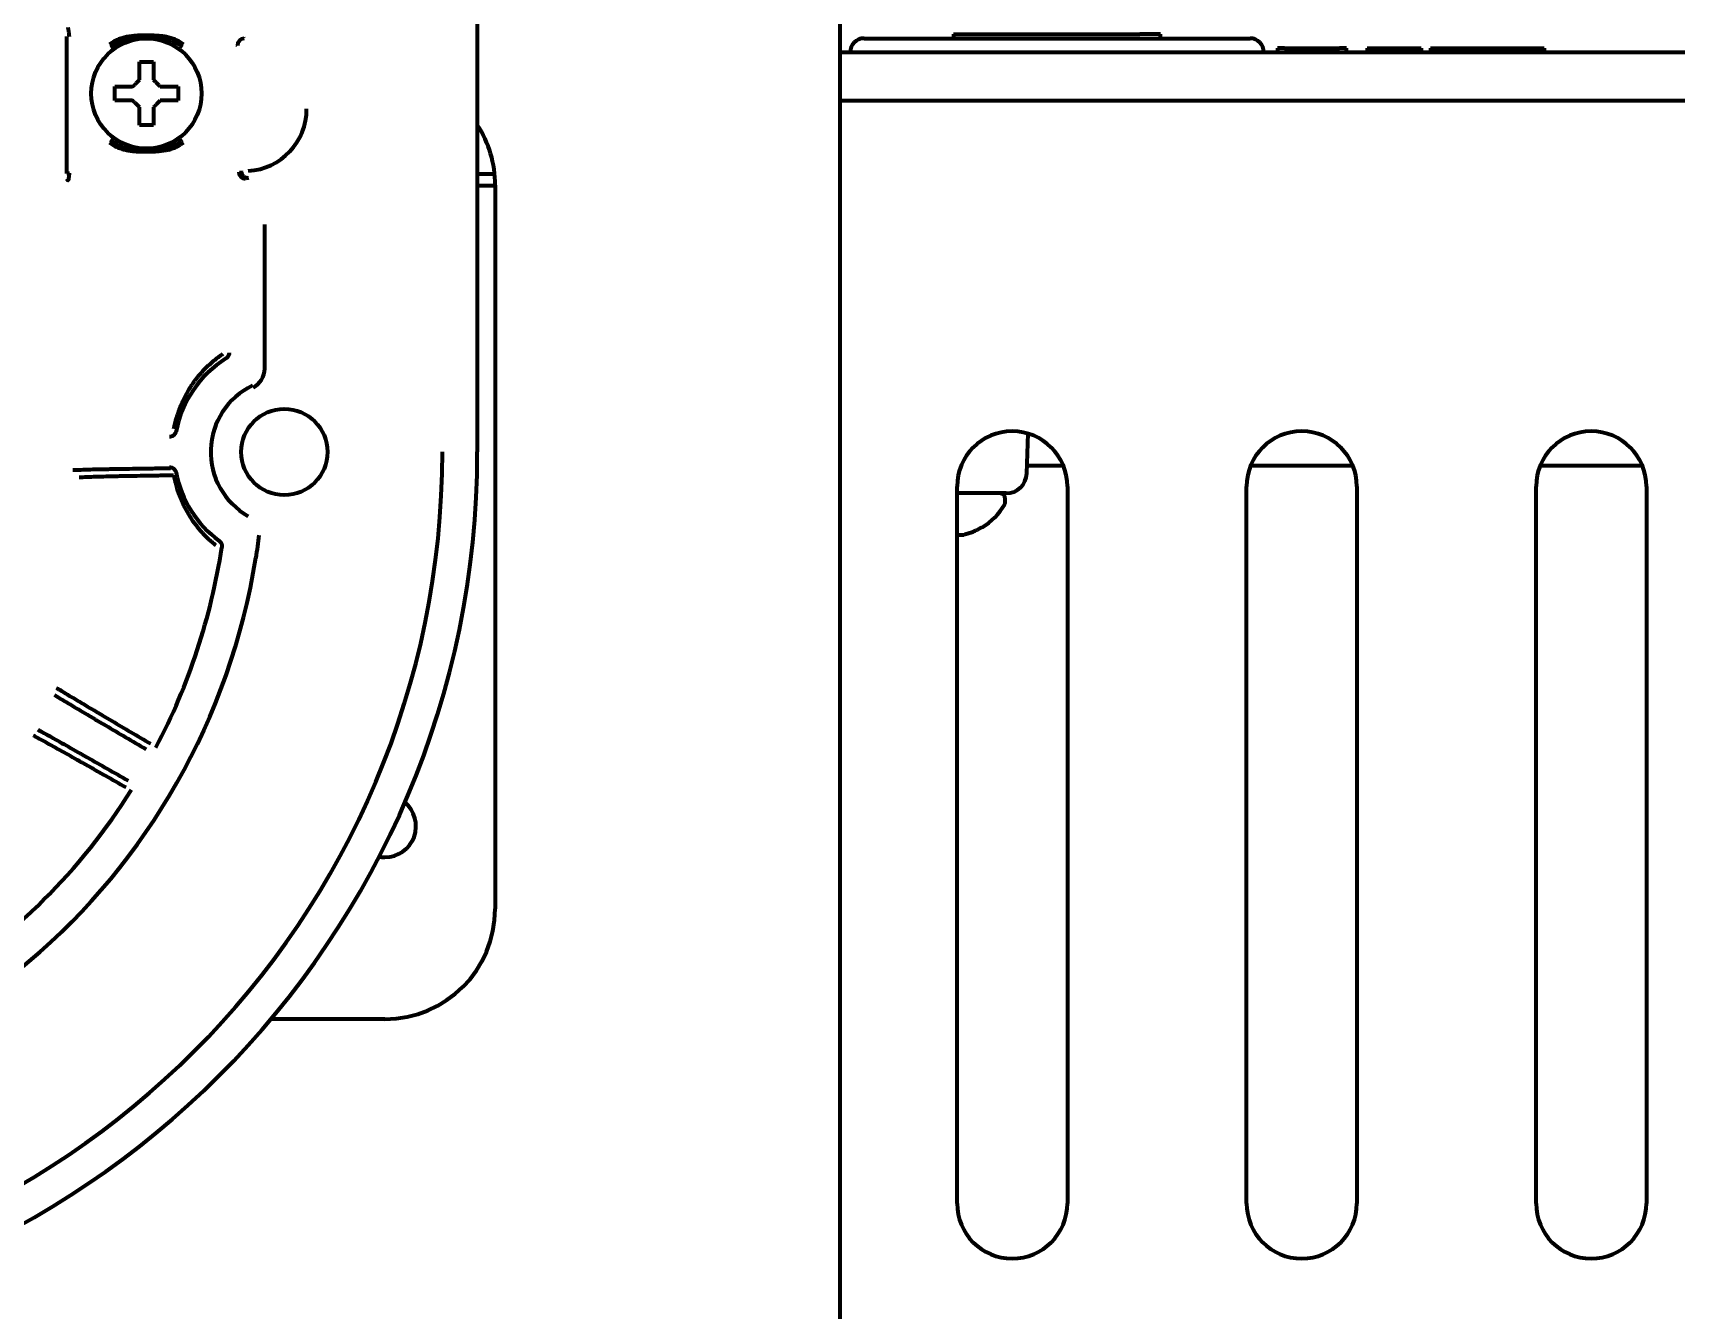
# Model space of a CAD drawing. Header units: inches. Extents: x -2983 to 7024, y 422 to 5529.
# Drawn here: x 2783.7 to 2902.9, y 5262.2 to 5354.9 of the extents above; entities that cross this region are included whole.
import ezdxf

# ---------------------------------------------------------------- set-up
doc = ezdxf.new("R2010")
doc.units = ezdxf.units.IN

msp = doc.modelspace()

# ---------------------------------------------------------------- linework, layer by layer
at = {"linetype": 'Continuous', "lineweight": 70}
for p, q in [((2815.98, 5396.5), (2815.98, 5324.49)), ((2842.28, 5360.79), (2842.28, 4737.49)), ((2786.2, 5344.7), (2786.2, 5354.62)), ((2799.08, 5354.48), (2799.04, 5354.52)), ((2844.03, 5354.49), (2872.03, 5354.49)), ((2850.53, 5354.79), (2852.03, 5354.79)), ((2850.53, 5354.79), (2850.53, 5354.49)), ((2852.03, 5354.79), (2864.03, 5354.79)), ((2865.53, 5354.79), (2864.03, 5354.79)), ((2865.53, 5354.49), (2865.53, 5354.79)), ((2798.58, 5353.98), (2798.54, 5354.02)), ((2842.28, 5353.49), (3067.16, 5353.49)), ((2874.53, 5353.79), (2874.03, 5353.79)), ((2874.03, 5353.79), (2874.03, 5353.49)), ((2874.53, 5353.79), (2878.53, 5353.79)), ((2879.03, 5353.79), (2878.53, 5353.79)), ((2879.03, 5353.49), (2879.03, 5353.79)), ((2880.53, 5353.79), (2880.53, 5353.49)), ((2880.53, 5353.79), (2881.22, 5353.79)), ((2881.22, 5353.79), (2882.46, 5353.79)), ((2881.22, 5353.79), (2881.22, 5353.49)), ((2882.46, 5353.79), (2883.74, 5353.79)), ((2882.46, 5353.79), (2882.46, 5353.49)), ((2883.74, 5353.79), (2884.44, 5353.79)), ((2883.74, 5353.79), (2883.74, 5353.49)), ((2884.44, 5353.79), (2884.44, 5353.49)), ((2885.12, 5353.79), (2885.12, 5353.49)), ((2885.12, 5353.79), (2885.5, 5353.79)), ((2885.5, 5353.79), (2886.2, 5353.79)), ((2885.5, 5353.79), (2885.5, 5353.49)), ((2886.2, 5353.79), (2886.24, 5353.79)), ((2886.2, 5353.49), (2886.2, 5353.79)), ((2886.24, 5353.79), (2887.26, 5353.79)), ((2886.24, 5353.49), (2886.24, 5353.79)), ((2887.26, 5353.79), (2887.26, 5353.49)), ((2887.26, 5353.79), (2887.94, 5353.79)), ((2887.94, 5353.49), (2887.94, 5353.79)), ((2887.94, 5353.79), (2890.13, 5353.79)), ((2890.13, 5353.79), (2890.72, 5353.79)), ((2890.13, 5353.49), (2890.13, 5353.79)), ((2890.72, 5353.79), (2891.49, 5353.79)), ((2890.72, 5353.49), (2890.72, 5353.79)), ((2891.49, 5353.79), (2892.53, 5353.79)), ((2891.49, 5353.79), (2891.49, 5353.49)), ((2892.53, 5353.79), (2893.36, 5353.79)), ((2892.53, 5353.79), (2892.53, 5353.49)), ((2893.36, 5353.79), (2893.36, 5353.49)), ((2789.68, 5350.49), (2789.68, 5350.99)), ((2794.28, 5350.99), (2794.28, 5350.49)), ((2789.68, 5349.99), (2789.68, 5350.49)), ((2794.28, 5350.49), (2794.28, 5349.99)), ((2842.29, 5349.99), (3155.79, 5349.99)), ((2786.39, 5344.7), (2786.2, 5344.7)), ((2817.25, 5344.63), (2815.98, 5344.63)), ((2815.98, 5343.83), (2817.28, 5343.83)), ((2817.28, 5343.85), (2817.28, 5291.35)), ((2800.56, 5330.53), (2800.56, 5340.99)), ((2855.83, 5322.94), (2855.94, 5325.82)), ((2858.49, 5323.49), (2855.85, 5323.49)), ((2879.49, 5323.49), (2872.08, 5323.49)), ((2900.49, 5323.49), (2893.08, 5323.49)), ((2850.78, 5269.99), (2850.78, 5321.99)), ((2854.34, 5321.49), (2850.78, 5321.49)), ((2854.28, 5320.89), (2854.28, 5321.09)), ((2858.78, 5321.99), (2858.78, 5269.99)), ((2871.78, 5269.99), (2871.78, 5321.99)), ((2879.78, 5321.99), (2879.78, 5269.99)), ((2892.78, 5269.99), (2892.78, 5321.99)), ((2900.78, 5321.99), (2900.78, 5269.99)), ((2852.58, 5319.04), (2852.58, 5319.01)), ((2809.28, 5283.35), (2801.01, 5283.35))]:
    msp.add_line(p, q, dxfattribs=at)
for centre, radius in [((2791.98, 5350.49), 4), ((2801.98, 5324.49), 3.13)]:
    msp.add_circle(centre, radius, dxfattribs=at)
for centre, radius, start, end in [((2844.03, 5353.49), 1, 90, 180), ((2872.03, 5353.49), 1, 0, 90), ((2799.1, 5349.37), 4.5, 273.2098, 0.0026), ((2809.28, 5343.85), 8, 0, 33.1242), ((2801.98, 5324.49), 7.99, 122.0759, 169.1104), ((2801.98, 5324.49), 5.34, 115.7368, 240.4997), ((2854.78, 5321.99), 4, 0, 180), ((2875.78, 5321.99), 4, 0, 180), ((2896.78, 5321.99), 4, 0, 180), ((2751.98, 5324.49), 64, 180, 0), ((2751.98, 5324.49), 61.47, 180, 0), ((2801.98, 5324.49), 7.99, 190.8896, 233.7004), ((2854.34, 5322.99), 1.5, 270, 358), ((2853.88, 5321.09), 0.4, 0, 90), ((2850.09, 5323.11), 4.8, 301.3727, 329.6988), ((2853.88, 5320.89), 0.4, 329.6988, 0), ((2751.98, 5324.49), 45.99, 332.2154, 351.3469), ((2750.35, 5324.75), 50.21, 350.9077, 352.8054), ((2751.98, 5324.49), 48.55, 189.0902, 350.9098), ((2751.98, 5324.49), 45.99, 302.2154, 327.7846), ((2809.28, 5297.35), 2.25, 270, 50.2594), ((2809.28, 5297.35), 2.25, 259.0481, 270), ((2809.28, 5291.35), 8, 270, 0), ((2854.78, 5269.99), 4, 180, 0), ((2875.78, 5269.99), 4, 180, 0), ((2896.78, 5269.99), 4, 180, 0)]:
    msp.add_arc(centre, radius, start, end, dxfattribs=at)
for centre, major_axis, ratio, start_param, end_param in [((2799.08, 5353.98), (0.424, 0.265), 0.996619, 1.014163, 2.581916), ((2786.29, 5344.29), (-0.0707, 0.0707), 0.999695, 0.785279, 2.355718), ((2799.17, 5344.8), (0.186, -0.464), 0.998896, 4.332447, 5.902482), ((2799.06, 5330.53), (-1.42, -0.5), 0.998612, 1.684757, 2.803906)]:
    msp.add_ellipse(centre, major_axis=major_axis, ratio=ratio, start_param=start_param, end_param=end_param, dxfattribs=at)
for points in [[(2786.39, 5354.62), (2786.39, 5354.64), (2786.38, 5354.67), (2786.38, 5354.71), (2786.38, 5354.77), (2786.37, 5354.82), (2786.37, 5354.87), (2786.36, 5354.93), (2786.35, 5354.99), (2786.34, 5355.05), (2786.33, 5355.11), (2786.32, 5355.16), (2786.31, 5355.22), (2786.3, 5355.25), (2786.29, 5355.27)], [(2791.48, 5351.49), (2791.48, 5351.54), (2791.48, 5351.65), (2791.48, 5351.81), (2791.48, 5351.97), (2791.48, 5352.13), (2791.48, 5352.28), (2791.48, 5352.44), (2791.48, 5352.6), (2791.48, 5352.73), (2791.48, 5352.79)], [(2791.48, 5352.79), (2791.65, 5352.79), (2791.98, 5352.79), (2792.32, 5352.79), (2792.48, 5352.79)], [(2790.98, 5350.99), (2791.01, 5351.01), (2791.06, 5351.06), (2791.13, 5351.13), (2791.2, 5351.2), (2791.27, 5351.27), (2791.34, 5351.35), (2791.41, 5351.42), (2791.46, 5351.47), (2791.48, 5351.49)], [(2792.48, 5351.49), (2792.51, 5351.46), (2792.56, 5351.41), (2792.64, 5351.34), (2792.71, 5351.27), (2792.78, 5351.2), (2792.85, 5351.13), (2792.91, 5351.06), (2792.96, 5351.01), (2792.98, 5350.99)], [(2792.98, 5350.99), (2793.04, 5350.99), (2793.15, 5350.99), (2793.31, 5350.99), (2793.47, 5350.99), (2793.62, 5350.99), (2793.77, 5350.99), (2793.93, 5350.99), (2794.1, 5350.99), (2794.22, 5350.99), (2794.28, 5350.99)], [(2790.98, 5349.99), (2790.93, 5349.99), (2790.82, 5349.99), (2790.66, 5349.99), (2790.5, 5349.99), (2790.35, 5349.99), (2790.19, 5349.99), (2790.04, 5349.99), (2789.87, 5349.99), (2789.75, 5349.99), (2789.68, 5349.99)], [(2791.48, 5349.49), (2791.46, 5349.52), (2791.41, 5349.57), (2791.33, 5349.64), (2791.26, 5349.71), (2791.19, 5349.78), (2791.12, 5349.85), (2791.05, 5349.92), (2791.01, 5349.97), (2790.98, 5349.99)], [(2792.98, 5349.99), (2792.96, 5349.97), (2792.91, 5349.92), (2792.84, 5349.85), (2792.77, 5349.78), (2792.7, 5349.7), (2792.63, 5349.63), (2792.56, 5349.56), (2792.51, 5349.51), (2792.48, 5349.49)], [(2792.48, 5349.49), (2792.48, 5349.43), (2792.48, 5349.33), (2792.48, 5349.17), (2792.48, 5349.01), (2792.48, 5348.85), (2792.48, 5348.7), (2792.48, 5348.54), (2792.48, 5348.38), (2792.48, 5348.25), (2792.48, 5348.19)], [(2792.48, 5348.19), (2792.32, 5348.19), (2791.98, 5348.19), (2791.65, 5348.19), (2791.48, 5348.19)], [(2799.38, 5344.38), (2799.33, 5344.36), (2799.28, 5344.34), (2799.22, 5344.32)], [(2851.28, 5318.49), (2851.34, 5318.51), (2851.45, 5318.54), (2851.61, 5318.59), (2851.77, 5318.64), (2851.92, 5318.71), (2852.07, 5318.77), (2852.23, 5318.85), (2852.4, 5318.93), (2852.52, 5319), (2852.58, 5319.04)], [(2850.78, 5318.49), (2850.81, 5318.49), (2850.86, 5318.48), (2850.94, 5318.48), (2851.01, 5318.48), (2851.08, 5318.48), (2851.15, 5318.48), (2851.21, 5318.49), (2851.26, 5318.49), (2851.28, 5318.49)]]:
    msp.add_open_spline(points, degree=3, dxfattribs=at)
for points, knots in [([(2794.66, 5354.04), (2794.57, 5354.11), (2794.47, 5354.18), (2794.28, 5354.3), (2794.18, 5354.35), (2794.02, 5354.42), (2793.97, 5354.44), (2793.88, 5354.47), (2793.86, 5354.48), (2793.8, 5354.5), (2793.66, 5354.54), (2793.52, 5354.58), (2793.29, 5354.62), (2793.06, 5354.66), (2792.83, 5354.67), (2792.65, 5354.68), (2792.59, 5354.69), (2792.47, 5354.69), (2792.41, 5354.69), (2792.23, 5354.7), (2792.11, 5354.7), (2791.93, 5354.7), (2791.86, 5354.7), (2791.74, 5354.7), (2791.68, 5354.7), (2791.5, 5354.69), (2791.39, 5354.69), (2791.03, 5354.67), (2790.8, 5354.64), (2790.53, 5354.59), (2790.51, 5354.59), (2790.45, 5354.57), (2790.42, 5354.57), (2790.33, 5354.55), (2790.17, 5354.5), (2790, 5354.44), (2789.79, 5354.35), (2789.69, 5354.3), (2789.57, 5354.22), (2789.54, 5354.21), (2789.5, 5354.18), (2789.47, 5354.16), (2789.4, 5354.11), (2789.36, 5354.08), (2789.31, 5354.04)], [0, 0, 0, 0, 0.0625, 0.0625, 0.125, 0.125, 0.15625, 0.15625, 0.171875, 0.171875, 0.1875, 0.25, 0.25, 0.3125, 0.375, 0.375, 0.40625, 0.40625, 0.4375, 0.4375, 0.5, 0.5, 0.53125, 0.53125, 0.5625, 0.5625, 0.625, 0.625, 0.75, 0.75, 0.765625, 0.765625, 0.78125, 0.78125, 0.8125, 0.875, 0.875, 0.9375, 0.9375, 0.953125, 0.953125, 0.96875, 0.96875, 1, 1, 1, 1]), ([(2794.6, 5353.85), (2794.51, 5353.92), (2794.42, 5353.98), (2794.23, 5354.1), (2794.12, 5354.15), (2793.97, 5354.22), (2793.92, 5354.24), (2793.84, 5354.27), (2793.81, 5354.28), (2793.75, 5354.3), (2793.62, 5354.35), (2793.48, 5354.39), (2793.15, 5354.47), (2792.92, 5354.5), (2792.57, 5354.53), (2792.45, 5354.54), (2792.22, 5354.55), (2792.1, 5354.55), (2791.93, 5354.55), (2791.87, 5354.55), (2791.75, 5354.55), (2791.69, 5354.54), (2791.52, 5354.54), (2791.4, 5354.53), (2791.06, 5354.5), (2790.83, 5354.47), (2790.57, 5354.41), (2790.55, 5354.4), (2790.49, 5354.39), (2790.46, 5354.38), (2790.38, 5354.36), (2790.32, 5354.34), (2790.16, 5354.28), (2790.05, 5354.24), (2789.85, 5354.15), (2789.74, 5354.1), (2789.62, 5354.02), (2789.6, 5354.01), (2789.55, 5353.98), (2789.53, 5353.96), (2789.46, 5353.91), (2789.41, 5353.88), (2789.36, 5353.85)], [0, 0, 0, 0, 0.0625, 0.0625, 0.125, 0.125, 0.15625, 0.15625, 0.171875, 0.171875, 0.1875, 0.25, 0.25, 0.375, 0.375, 0.4375, 0.4375, 0.5, 0.5, 0.53125, 0.53125, 0.5625, 0.5625, 0.625, 0.625, 0.75, 0.75, 0.765625, 0.765625, 0.78125, 0.78125, 0.8125, 0.8125, 0.875, 0.875, 0.9375, 0.9375, 0.953125, 0.953125, 0.96875, 0.96875, 1, 1, 1, 1]), ([(2792.48, 5352.79), (2792.48, 5352.59), (2792.48, 5352.38), (2792.48, 5352.05), (2792.48, 5351.94), (2792.48, 5351.72), (2792.48, 5351.6), (2792.48, 5351.49)], [0, 0, 0, 0, 0.5, 0.5, 0.75, 0.75, 1, 1, 1, 1]), ([(2789.68, 5350.99), (2789.89, 5350.99), (2790.1, 5350.99), (2790.42, 5350.99), (2790.53, 5350.99), (2790.76, 5350.99), (2790.87, 5350.99), (2790.98, 5350.99)], [0, 0, 0, 0, 0.5, 0.5, 0.75, 0.75, 1, 1, 1, 1]), ([(2794.28, 5349.99), (2794.08, 5349.99), (2793.87, 5349.99), (2793.55, 5349.99), (2793.44, 5349.99), (2793.21, 5349.99), (2793.1, 5349.99), (2792.98, 5349.99)], [0, 0, 0, 0, 0.5, 0.5, 0.75, 0.75, 1, 1, 1, 1]), ([(2791.48, 5348.19), (2791.48, 5348.39), (2791.48, 5348.6), (2791.48, 5348.93), (2791.48, 5349.04), (2791.48, 5349.26), (2791.48, 5349.37), (2791.48, 5349.49)], [0, 0, 0, 0, 0.5, 0.5, 0.75, 0.75, 1, 1, 1, 1]), ([(2789.31, 5346.94), (2789.4, 5346.86), (2789.49, 5346.8), (2789.69, 5346.68), (2789.79, 5346.63), (2789.95, 5346.56), (2790, 5346.54), (2790.08, 5346.51), (2790.11, 5346.5), (2790.17, 5346.48), (2790.31, 5346.44), (2790.45, 5346.4), (2790.68, 5346.36), (2790.91, 5346.32), (2791.14, 5346.3), (2791.32, 5346.29), (2791.38, 5346.29), (2791.5, 5346.29), (2791.56, 5346.28), (2791.74, 5346.28), (2791.86, 5346.28), (2792.04, 5346.28), (2792.1, 5346.28), (2792.22, 5346.28), (2792.28, 5346.28), (2792.46, 5346.29), (2792.58, 5346.29), (2792.94, 5346.31), (2793.17, 5346.33), (2793.43, 5346.38), (2793.46, 5346.39), (2793.52, 5346.4), (2793.55, 5346.41), (2793.63, 5346.43), (2793.8, 5346.48), (2793.96, 5346.54), (2794.17, 5346.63), (2794.28, 5346.68), (2794.4, 5346.75), (2794.42, 5346.77), (2794.47, 5346.8), (2794.5, 5346.82), (2794.57, 5346.86), (2794.61, 5346.9), (2794.66, 5346.94)], [0, 0, 0, 0, 0.0625, 0.0625, 0.125, 0.125, 0.15625, 0.15625, 0.171875, 0.171875, 0.1875, 0.25, 0.25, 0.3125, 0.375, 0.375, 0.40625, 0.40625, 0.4375, 0.4375, 0.5, 0.5, 0.53125, 0.53125, 0.5625, 0.5625, 0.625, 0.625, 0.75, 0.75, 0.765625, 0.765625, 0.78125, 0.78125, 0.8125, 0.875, 0.875, 0.9375, 0.9375, 0.953125, 0.953125, 0.96875, 0.96875, 1, 1, 1, 1]), ([(2789.36, 5347.13), (2789.45, 5347.06), (2789.55, 5347), (2789.74, 5346.88), (2789.84, 5346.83), (2790, 5346.76), (2790.05, 5346.74), (2790.13, 5346.71), (2790.16, 5346.7), (2790.21, 5346.68), (2790.35, 5346.63), (2790.49, 5346.59), (2790.82, 5346.51), (2791.05, 5346.48), (2791.4, 5346.45), (2791.52, 5346.44), (2791.75, 5346.43), (2791.87, 5346.43), (2792.04, 5346.43), (2792.1, 5346.43), (2792.22, 5346.43), (2792.28, 5346.43), (2792.45, 5346.44), (2792.57, 5346.45), (2792.91, 5346.48), (2793.14, 5346.51), (2793.39, 5346.57), (2793.42, 5346.58), (2793.48, 5346.59), (2793.51, 5346.6), (2793.59, 5346.62), (2793.65, 5346.64), (2793.81, 5346.69), (2793.92, 5346.73), (2794.12, 5346.83), (2794.22, 5346.88), (2794.35, 5346.95), (2794.37, 5346.97), (2794.42, 5347), (2794.44, 5347.02), (2794.51, 5347.06), (2794.56, 5347.1), (2794.6, 5347.13)], [0, 0, 0, 0, 0.0625, 0.0625, 0.125, 0.125, 0.15625, 0.15625, 0.171875, 0.171875, 0.1875, 0.25, 0.25, 0.375, 0.375, 0.4375, 0.4375, 0.5, 0.5, 0.53125, 0.53125, 0.5625, 0.5625, 0.625, 0.625, 0.75, 0.75, 0.765625, 0.765625, 0.78125, 0.78125, 0.8125, 0.8125, 0.875, 0.875, 0.9375, 0.9375, 0.953125, 0.953125, 0.96875, 0.96875, 1, 1, 1, 1]), ([(2798.85, 5344.88), (2798.85, 5344.85), (2798.86, 5344.81), (2798.87, 5344.75), (2798.88, 5344.71), (2798.91, 5344.65), (2798.92, 5344.62), (2798.96, 5344.57), (2798.99, 5344.54), (2799.03, 5344.49), (2799.06, 5344.47), (2799.12, 5344.44), (2799.15, 5344.42), (2799.21, 5344.4), (2799.25, 5344.39), (2799.31, 5344.38), (2799.35, 5344.38), (2799.38, 5344.38)], [0, 0, 0, 0, 0.125, 0.125, 0.25, 0.25, 0.375, 0.375, 0.5, 0.5, 0.625, 0.625, 0.75, 0.75, 0.875, 0.875, 1, 1, 1, 1]), ([(2786.29, 5344.19), (2786.29, 5344.19), (2786.29, 5344.19), (2786.29, 5344.2), (2786.3, 5344.2), (2786.3, 5344.2), (2786.3, 5344.2), (2786.3, 5344.2), (2786.3, 5344.2), (2786.3, 5344.2), (2786.31, 5344.21), (2786.31, 5344.21), (2786.31, 5344.21), (2786.31, 5344.21), (2786.31, 5344.21), (2786.32, 5344.22), (2786.32, 5344.22), (2786.32, 5344.22), (2786.32, 5344.23), (2786.32, 5344.23), (2786.32, 5344.23), (2786.33, 5344.24), (2786.33, 5344.24), (2786.33, 5344.24), (2786.33, 5344.25), (2786.33, 5344.25), (2786.33, 5344.26), (2786.33, 5344.26), (2786.34, 5344.27), (2786.34, 5344.27), (2786.34, 5344.27), (2786.34, 5344.28), (2786.34, 5344.28), (2786.34, 5344.29), (2786.34, 5344.29), (2786.35, 5344.3), (2786.35, 5344.3), (2786.35, 5344.31), (2786.35, 5344.31), (2786.35, 5344.32), (2786.35, 5344.33), (2786.35, 5344.33), (2786.35, 5344.34), (2786.36, 5344.34), (2786.36, 5344.35), (2786.36, 5344.35), (2786.36, 5344.36), (2786.36, 5344.37), (2786.36, 5344.39), (2786.37, 5344.43), (2786.37, 5344.46), (2786.38, 5344.5), (2786.38, 5344.52), (2786.38, 5344.54), (2786.38, 5344.56), (2786.38, 5344.58), (2786.38, 5344.6), (2786.38, 5344.62), (2786.39, 5344.63), (2786.39, 5344.65), (2786.39, 5344.67), (2786.39, 5344.69), (2786.39, 5344.7), (2786.39, 5344.7)], [0, 0, 0, 0, 0.015383, 0.030642, 0.04578, 0.060796, 0.07569, 0.090464, 0.105118, 0.119651, 0.134066, 0.148361, 0.162537, 0.176595, 0.190535, 0.204357, 0.218062, 0.231651, 0.245122, 0.258478, 0.271717, 0.284841, 0.297849, 0.310743, 0.323521, 0.336185, 0.348735, 0.361171, 0.373493, 0.385703, 0.397799, 0.409782, 0.421652, 0.43341, 0.445056, 0.45659, 0.468013, 0.479324, 0.490524, 0.501614, 0.512592, 0.523459, 0.534216, 0.544863, 0.5554, 0.565828, 0.576145, 0.586353, 0.635571, 0.684796, 0.734095, 0.783531, 0.806444, 0.828729, 0.850396, 0.871438, 0.891831, 0.911565, 0.930648, 0.949062, 0.966772, 0.983755, 1, 1, 1, 1]), ([(2797.52, 5331.6), (2797.47, 5331.56), (2797.41, 5331.52), (2797.29, 5331.44), (2797.12, 5331.31), (2796.96, 5331.18), (2796.64, 5330.92), (2796.44, 5330.73), (2796.05, 5330.34), (2795.87, 5330.14), (2795.65, 5329.87), (2795.61, 5329.81), (2795.52, 5329.7), (2795.48, 5329.65), (2795.36, 5329.48), (2795.28, 5329.37), (2795.05, 5329.02), (2794.91, 5328.78), (2794.66, 5328.29), (2794.54, 5328.04), (2794.41, 5327.71), (2794.38, 5327.65), (2794.33, 5327.52), (2794.26, 5327.32), (2794.19, 5327.12), (2794.07, 5326.72), (2794.01, 5326.44), (2793.95, 5326.16)], [0, 0, 0, 0, 0.03125, 0.03125, 0.0625, 0.125, 0.125, 0.25, 0.25, 0.375, 0.375, 0.40625, 0.40625, 0.4375, 0.4375, 0.5, 0.5, 0.625, 0.625, 0.75, 0.75, 0.78125, 0.78125, 0.8125, 0.875, 0.875, 1, 1, 1, 1]), ([(2797.98, 5331.69), (2797.98, 5331.64), (2797.97, 5331.6), (2797.96, 5331.55), (2797.95, 5331.54), (2797.95, 5331.52), (2797.94, 5331.51), (2797.93, 5331.48), (2797.91, 5331.44), (2797.89, 5331.41), (2797.87, 5331.38), (2797.87, 5331.37), (2797.85, 5331.36), (2797.85, 5331.35), (2797.81, 5331.31), (2797.78, 5331.28), (2797.74, 5331.26)], [0, 0, 0, 0, 0.25, 0.25, 0.3125, 0.3125, 0.375, 0.375, 0.5, 0.625, 0.625, 0.6875, 0.6875, 0.75, 0.75, 1, 1, 1, 1]), ([(2794.14, 5326), (2794.13, 5325.97), (2794.12, 5325.94), (2794.11, 5325.9), (2794.1, 5325.89), (2794.09, 5325.86), (2794.08, 5325.85), (2794.06, 5325.81), (2794.04, 5325.79), (2794.02, 5325.76), (2794.01, 5325.75), (2793.99, 5325.73), (2793.97, 5325.72), (2793.94, 5325.69), (2793.92, 5325.67), (2793.88, 5325.65), (2793.87, 5325.64), (2793.84, 5325.63), (2793.83, 5325.63), (2793.79, 5325.61), (2793.73, 5325.6), (2793.67, 5325.59), (2793.65, 5325.59)], [0, 0, 0, 0, 0.125, 0.125, 0.1875, 0.1875, 0.25, 0.25, 0.375, 0.375, 0.4375, 0.4375, 0.5, 0.5, 0.625, 0.625, 0.6875, 0.6875, 0.75, 0.75, 0.875, 1, 1, 1, 1]), ([(2786.64, 5323.19), (2786.82, 5323.19), (2787.02, 5323.2), (2787.44, 5323.21), (2787.9, 5323.23), (2788.41, 5323.24), (2788.82, 5323.25), (2788.96, 5323.25), (2789.18, 5323.25), (2789.29, 5323.26), (2789.4, 5323.26), (2789.48, 5323.26), (2789.51, 5323.26), (2789.86, 5323.27), (2790.17, 5323.27), (2790.82, 5323.28), (2791.5, 5323.29), (2792.22, 5323.3), (2792.96, 5323.31), (2793.34, 5323.31), (2793.73, 5323.31)], [0, 0, 0, 0, 0.125, 0.125, 0.25, 0.375, 0.375, 0.4375, 0.4375, 0.46875, 0.484375, 0.484375, 0.5, 0.5, 0.625, 0.625, 0.75, 0.875, 0.875, 1, 1, 1, 1]), ([(2787.1, 5322.66), (2787.27, 5322.67), (2787.46, 5322.68), (2787.87, 5322.69), (2788.31, 5322.71), (2788.8, 5322.72), (2789.2, 5322.73), (2789.33, 5322.73), (2789.54, 5322.74), (2789.61, 5322.74), (2789.76, 5322.74), (2789.83, 5322.74), (2790.05, 5322.75), (2790.2, 5322.75), (2790.43, 5322.76), (2790.51, 5322.76), (2790.66, 5322.76), (2790.74, 5322.76), (2791.14, 5322.77), (2791.46, 5322.77), (2792.14, 5322.78), (2792.49, 5322.79), (2793.2, 5322.8), (2793.57, 5322.8), (2793.95, 5322.81)], [0, 0, 0, 0, 0.125, 0.125, 0.25, 0.375, 0.375, 0.4375, 0.4375, 0.46875, 0.46875, 0.5, 0.5, 0.5625, 0.5625, 0.59375, 0.59375, 0.625, 0.625, 0.75, 0.75, 0.875, 0.875, 1, 1, 1, 1]), ([(2793.65, 5323.39), (2793.67, 5323.39), (2793.7, 5323.38), (2793.75, 5323.38), (2793.76, 5323.37), (2793.79, 5323.36), (2793.8, 5323.36), (2793.84, 5323.35), (2793.87, 5323.33), (2793.91, 5323.31), (2793.92, 5323.3), (2793.94, 5323.29), (2793.95, 5323.28), (2793.99, 5323.25), (2794.01, 5323.23), (2794.03, 5323.2), (2794.04, 5323.19), (2794.06, 5323.16), (2794.07, 5323.15), (2794.09, 5323.12), (2794.1, 5323.09), (2794.12, 5323.05), (2794.12, 5323.04), (2794.13, 5323.01), (2794.13, 5322.99), (2794.14, 5322.98)], [0, 0, 0, 0, 0.125, 0.125, 0.1875, 0.1875, 0.25, 0.25, 0.375, 0.375, 0.4375, 0.4375, 0.5, 0.5, 0.625, 0.625, 0.6875, 0.6875, 0.75, 0.75, 0.875, 0.875, 0.9375, 0.9375, 1, 1, 1, 1]), ([(2793.95, 5322.81), (2793.98, 5322.68), (2794, 5322.55), (2794.06, 5322.3), (2794.09, 5322.18), (2794.2, 5321.81), (2794.28, 5321.57), (2794.46, 5321.1), (2794.56, 5320.87), (2794.72, 5320.53), (2794.78, 5320.42), (2794.87, 5320.25), (2794.9, 5320.2), (2794.96, 5320.09), (2794.99, 5320.03), (2795.16, 5319.76), (2795.29, 5319.55), (2795.59, 5319.15), (2795.75, 5318.95), (2795.99, 5318.67), (2796.08, 5318.57), (2796.21, 5318.44), (2796.26, 5318.39), (2796.35, 5318.3), (2796.39, 5318.26), (2796.62, 5318.04), (2796.82, 5317.88), (2797.02, 5317.72)], [0, 0, 0, 0, 0.0625, 0.0625, 0.125, 0.125, 0.25, 0.25, 0.375, 0.375, 0.4375, 0.4375, 0.46875, 0.46875, 0.5, 0.5, 0.625, 0.625, 0.75, 0.75, 0.8125, 0.8125, 0.84375, 0.84375, 0.875, 0.875, 1, 1, 1, 1]), ([(2797.25, 5318.05), (2797.29, 5318.02), (2797.32, 5317.99), (2797.36, 5317.94), (2797.38, 5317.92), (2797.4, 5317.88), (2797.41, 5317.86), (2797.43, 5317.82), (2797.44, 5317.79), (2797.45, 5317.75), (2797.46, 5317.71), (2797.46, 5317.66), (2797.46, 5317.62), (2797.46, 5317.59), (2797.45, 5317.57)], [0, 0, 0, 0, 0.25, 0.25, 0.375, 0.375, 0.5, 0.5, 0.625, 0.625, 0.75, 0.875, 0.875, 1, 1, 1, 1]), ([(2791.96, 5302.92), (2791.45, 5303.21), (2790.96, 5303.5), (2789.98, 5304.07), (2789.51, 5304.35), (2788.82, 5304.76), (2788.59, 5304.89), (2788.25, 5305.09), (2788.13, 5305.16), (2787.97, 5305.26), (2787.91, 5305.29), (2787.8, 5305.36), (2787.75, 5305.39), (2787.25, 5305.68), (2786.84, 5305.93), (2786.04, 5306.4), (2785.67, 5306.63), (2785.31, 5306.84)], [0, 0, 0, 0, 0.2002, 0.2002, 0.4004, 0.4004, 0.500501, 0.500501, 0.550551, 0.550551, 0.575576, 0.575576, 0.600601, 0.600601, 0.800801, 0.800801, 1, 1, 1, 1]), ([(2792.3, 5303.31), (2791.81, 5303.59), (2791.33, 5303.87), (2790.39, 5304.42), (2789.93, 5304.69), (2789.26, 5305.09), (2789.04, 5305.22), (2788.71, 5305.41), (2788.61, 5305.48), (2788.44, 5305.57), (2788.39, 5305.61), (2788.28, 5305.67), (2788.23, 5305.7), (2787.76, 5305.98), (2787.35, 5306.22), (2786.59, 5306.68), (2786.22, 5306.9), (2785.73, 5307.2), (2785.59, 5307.29), (2785.45, 5307.37)], [0, 0, 0, 0, 0.184413, 0.184413, 0.368825, 0.368825, 0.461031, 0.461031, 0.507134, 0.507134, 0.530186, 0.530186, 0.553238, 0.553238, 0.73765, 0.73765, 0.922063, 0.922063, 1, 1, 1, 1]), ([(2784.09, 5304.36), (2784.41, 5304.19), (2784.73, 5304.01), (2785.48, 5303.59), (2785.9, 5303.35), (2786.56, 5302.98), (2786.78, 5302.86), (2787.07, 5302.69), (2787.13, 5302.66), (2787.24, 5302.6), (2787.3, 5302.56), (2787.47, 5302.46), (2787.59, 5302.4), (2788.18, 5302.06), (2788.66, 5301.79), (2789.64, 5301.23), (2790.14, 5300.95), (2790.65, 5300.65)], [0, 0, 0, 0, 0.173532, 0.173532, 0.380149, 0.380149, 0.483458, 0.483458, 0.509285, 0.509285, 0.535112, 0.535112, 0.586766, 0.586766, 0.793383, 0.793383, 1, 1, 1, 1]), ([(2783.77, 5303.94), (2783.79, 5303.93), (2783.81, 5303.92), (2783.87, 5303.89), (2783.91, 5303.86), (2784.32, 5303.64), (2784.69, 5303.43), (2785.47, 5303), (2785.88, 5302.77), (2786.52, 5302.42), (2786.73, 5302.29), (2787.01, 5302.14), (2787.06, 5302.11), (2787.18, 5302.04), (2787.23, 5302.01), (2787.4, 5301.92), (2787.63, 5301.79), (2787.86, 5301.66), (2788.09, 5301.53), (2788.21, 5301.46), (2788.56, 5301.26), (2788.79, 5301.13), (2789.51, 5300.73), (2789.99, 5300.45), (2790.49, 5300.17)], [0, 0, 0, 0, 0.010331, 0.010331, 0.034469, 0.034469, 0.227576, 0.227576, 0.420682, 0.420682, 0.517235, 0.517235, 0.541373, 0.541373, 0.565511, 0.565511, 0.613788, 0.662064, 0.662064, 0.710341, 0.710341, 0.806894, 0.806894, 1, 1, 1, 1])]:
    msp.add_open_spline(points, degree=3, knots=knots, dxfattribs=at)

doc.saveas('drawing.dxf')
